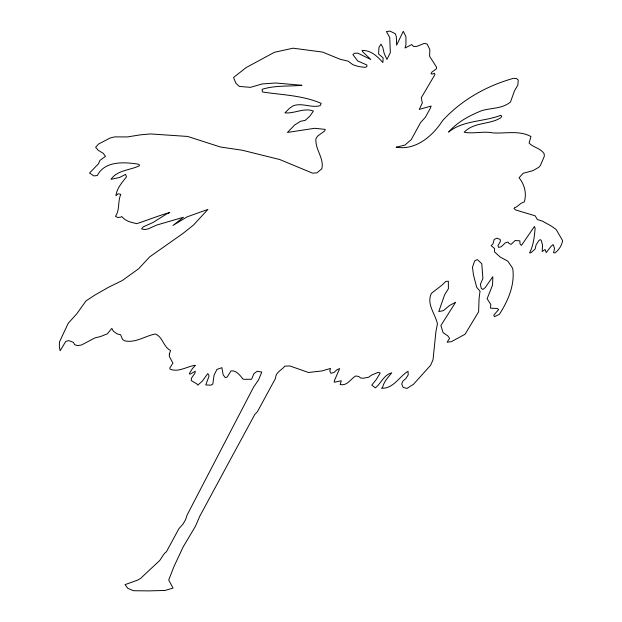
<?xml version="1.0" encoding="UTF-8"?>
<svg xmlns="http://www.w3.org/2000/svg" width="622" height="622" viewBox="0 0 622 622"><rect width="100%" height="100%" fill="white"/><g stroke="black" fill="none" stroke-linecap="round" stroke-linejoin="round"><path stroke-width="0.93" d="M169.355 354.042L169.34 356.507L172.947 363.131L169.822 367.913L170.101 369.219C178.662 372.632 187.074 366.288 195.518 365.277L192.315 368.729L189.306 373.62L189.718 374.125L190.705 373.876L195.277 371.178L195.083 372.912L191.514 378.044L191.172 380.54L196.855 383.898L197.718 385.197L202.298 381.138L207.717 373.651L208.774 374.988L208.93 376.419L205.758 384.964L210.99 385.158L212.833 384.038L214.046 375.206L216.946 369.398L221.891 367.688L223.189 374.903L225.382 377.725L227.279 376.916L230.987 370.883C235.878 370.137 239.384 374.701 242.191 377.966L242.285 378.596L243.801 379.319L251.599 379.249L253.924 373.643L257.298 371.217L261.8 372.065L258.628 379.785L253.574 387.125L187.136 514.969L185.628 519.58L182.969 524.128L178.942 528.622L166.478 551.66L164.332 553.533L159.761 560.438L140.58 578.413L137.415 580.202L125.053 584.618L127.805 588.334L133.349 590.713L148.806 590.9L165.149 590.433L173.056 588.062L168.718 580.046L174.051 566.347L183.202 546.824L195.324 526.484L199.817 516.159L230.179 459.907L254.826 414.415L257.36 411.803L275.569 378.238C275.46 372.15 281.813 370.222 284.79 366.14L289.844 365.946L308.458 372.485L322.002 370.93L330.484 368.442L329.777 370.945L331.005 373.301L334.107 372.399L336.58 370.036L339.651 368.566L334.333 380.827L334.255 382.211L341.291 380.773L340.141 384.567C347.659 386.044 350.373 378.938 355.753 375.968L358.715 376.465L360.682 378.005L363.442 378.207L368.729 377.204L371.396 375.175L378.153 372.329L380.229 373.044L376.162 379.684L371.754 385.15L375.408 387.864C381.208 383.245 383.727 374.965 391.806 372.757C388.252 377.165 383.86 381.566 382.662 387.281L381.504 388.291C393.524 388.719 399.075 376.753 408.024 371.256L408.211 374.879L406.042 378.3L402.714 381.348L401.734 384.007L403.103 387.366L406.936 388.455L413.513 384.264L430.572 365.339L433.013 359.827L435.929 331.58L437.429 323.79C435.198 313.643 426.218 303.987 431.404 293.335L441.558 285.482L445.826 281.439L448.338 281.214L448.4 288.717L444.644 294.735L438.767 311.599L443.416 310.627L449.543 305.472L455.638 302.23L440.889 325.524L443.128 332.7L447.832 335.896L449.613 338.345L447.117 342.217L451.354 341.688L465.069 334.263L478.621 311.777L479.057 298.855L480.021 291.15L476.693 287.333L473.482 274.978L472.471 267.235L474.726 260.812L477.292 259.568L481.793 263.72L482.89 278.563L480.394 284.27L481.257 288.328L482.82 289.487L485.082 287.761L492.826 276.681L492.546 285.125L487.119 298.739L490.774 304.43L490.525 308.224L497.133 308.426L498.642 309.531L493.775 315.183L494.459 316.668L499.349 314.335C508.065 300.962 515.125 284.542 512.707 268.401L507.847 261.186L500.197 257.057L494.404 251.778L494.607 248.551L491.186 245.667L493.044 243.715L494.179 239.462L496.869 238.156L500.119 239.4L500.422 241.359L497.965 245.706L498.712 247.432L501.348 246.677L505.359 242.813L508.003 242.059L509.177 243.575L511.121 244.368L515.148 240.512L519.844 240.838L520.015 243.871L521.454 245.41L534.438 226.439L535.13 228.212C534.399 236.757 533.458 245.325 529.563 252.913L530.838 252.804L535.13 249.041L536.102 244.843L539.08 240.325L540.417 239.68L541.202 240.325L542.555 245.122L542.182 251.545L545.051 249.492L546.256 252.594L551.131 246.226L553.129 244.594L554.529 248.279L553.619 252.719L554.987 252.897C558.937 250.106 561.752 245.395 562.653 240.675L556.076 229.362L551.061 225.903L542.275 221.059L537.392 219.535L535.145 215.826L515.685 209.956L514.029 208.572L514.697 207.515L516.198 207.149L521.22 203.223L524.276 201.917C526.888 193.706 524.54 184.33 519.043 177.783L523.219 173.258L532.906 170.677L538.706 167.326L540.347 165.53L544.336 156.278L544.18 153.836C540.697 148.137 533.404 147.655 529.081 143.044L530.947 136.537C519.176 130.138 505.632 133.714 492.951 132.898C483.426 130.954 473.459 134.033 464.175 132.253C473.886 121.92 489.483 124.82 500.78 117.799L501.729 116.197L500.764 115.319C483.691 121.974 463.172 120.077 448.594 132.105C457.395 121.966 469.579 115.49 481.894 110.592C491.543 107.824 502.397 108.803 510.483 102.016L514.526 90.734L517.854 85.097L518.235 79.974L516.439 78.512L513.508 78.333C486.715 85.774 461.54 99.971 442.639 120.567C432.663 136 415.869 150.641 396.16 147.173L404.86 145.105L411.282 139.577L420.589 122.534L425.37 117.286L430.408 108.096L431.139 106.051L419.244 109.425L422.299 103.058L421.265 97.755L434.98 74.516L434.459 73.279L432.461 74.041L431.015 73.777L431.94 72.051L436.52 68.715L436.543 67.192L429.592 56.237L429.849 49.651L427.143 44.007L424.188 43.423L416.942 46.355L413.599 46.494L411.741 44.551L405.046 47.995L405.964 44.613L405.925 36.651L403.266 31.31L396.618 45.181L396.338 36.768L395.359 33.767L390.025 31.1L386.425 31.598L389.745 37.476L390.352 52.637L386.915 59.409L384.186 53.43L382.748 47.249L380.991 44.139L378.985 47.319L378.573 53.935L383.152 57.924L382.872 62.527C377.313 56.361 371.109 50.211 362.051 50.413L362.665 51.712L370.829 59.502L357.782 53.15L354.369 53.298L352.907 54.596L357.697 60.956L366.863 64.976L366.91 66.531L365.254 67.378L358.661 66.554L352.938 64.735L348.056 61.119L340.18 59.277L322.53 52.077L293.094 48.189L274.395 52.302L246.001 67.658L233.545 77.517L235.932 83.27L239.299 86.419L250.448 87.344L262.383 83.923L275.694 82.998L301.95 85.292C288.787 86.544 275.064 85.198 262.134 89.327L262.406 91.924L265.392 92.421C284.075 95.018 303.699 95.734 321.209 103.392L320.105 105.693C311.202 108.197 302.035 102.405 293.055 105.849L289.448 108.36L284.915 112.87C294.33 113.834 304.251 107.412 313.395 111.066L309.981 116.034L305.13 120.435L300.644 121.228L294.812 124.851L287.473 132.432L314.608 128.303L325.205 129.384L324.832 130.822L317.477 136.226L315.953 138.659C314.895 149.435 324.412 158.338 321.823 168.811L316.847 172.9L312.493 173.126L279.737 159.527L242.261 150.229L220.491 147.017L187.611 136.443L150.438 133.94L140.238 134.865L127.378 136.933L114.526 136.887L110.032 138.061L98.626 144.001L95.625 147.196L98.198 150.267L103.299 153.377L105.483 156.363L100.002 160.352L98.315 163.959L89.552 173.025L93.922 175.925L97.327 175.513C104.768 160.779 124.066 161.992 137.928 164.099L139.172 164.566L139.414 165.771C130.006 170.311 117.333 170.063 110.98 179.338L119.626 177.449L125.597 174.362L126.476 176.866C122.036 182.588 116.952 188.046 115.886 195.782L118.126 193.737L120.792 194.367C117.558 201.481 120.015 209.762 115.505 216.339L117.581 217.436L120.52 217.226L121.865 216.542C125.255 221.23 131.452 222.419 136.754 223.64C147.764 220.126 158.47 215.655 169.783 212.522L166.774 213.836L153.012 222.513L143.161 226.89L141.629 228.919L144.856 229.572L148.285 228.873L156.456 225.141L183.412 217.28L172.986 225.444L187.035 216.884L207.911 209.404L193.403 225.133L182.915 233.475L149.715 256.847L138.597 268.797L122.207 280.576L108.695 287.177L94.637 295.217L85.945 300.955L76.755 313.861L68.218 323.261L59.448 342.038L59.347 346.913L60.14 350.738L65.769 341.439L68.886 340.599L73.482 342.403L74.609 344.658L77.501 345.599L81.498 345.008L94.871 337.933L100.437 336.564L107.303 333.851L111.82 328.377L113.375 331.254L117.224 333.936L120.598 334.753L122.565 339.425L124.664 340.848C135.604 343.227 144.949 335.997 155.298 333.991C162.98 336.984 163.252 346.928 170.545 350.497L169.355 354.042"/></g></svg>
